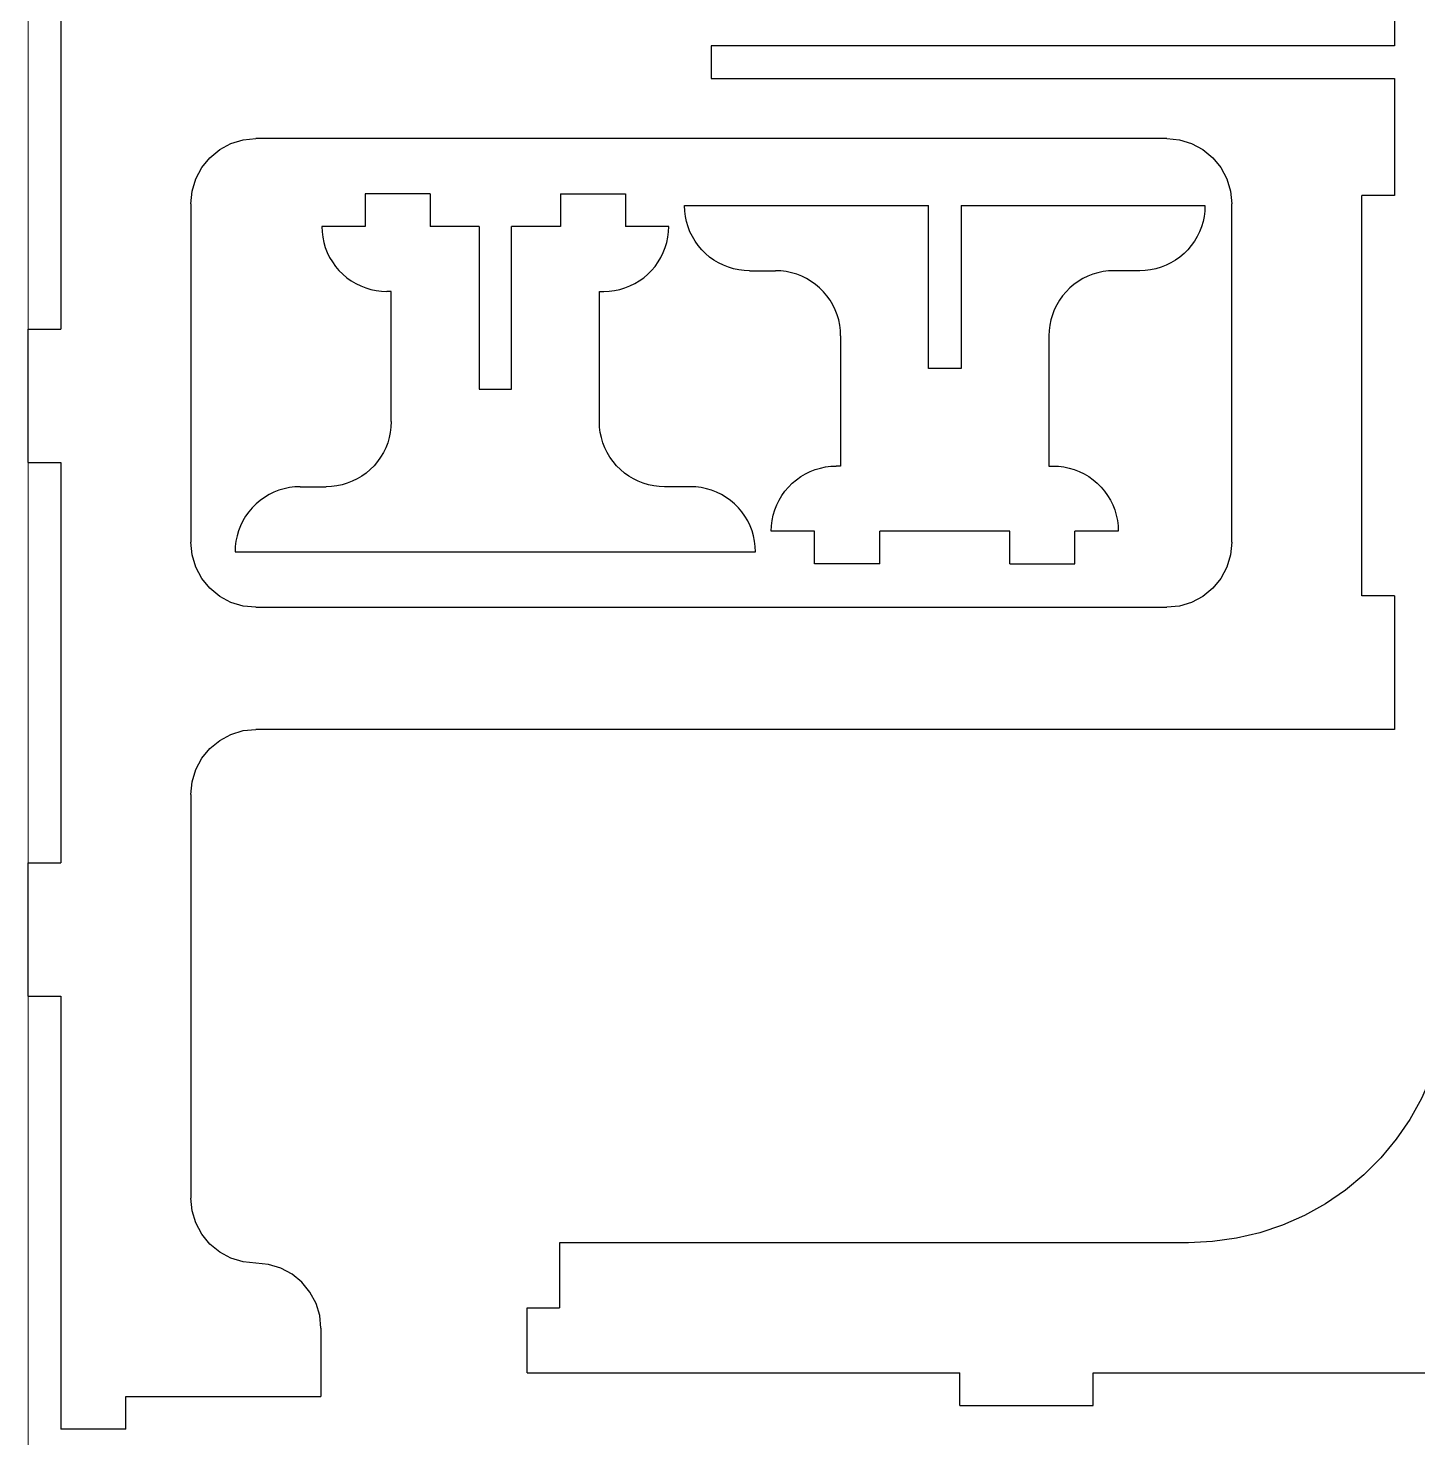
# Model space of a CAD drawing. Header units: millimetres. Extents: x -3928 to -434, y -548 to 1409.
# Drawn here: x -3928.4 to -3714.8, y 833.7 to 1050.3 of the extents above; entities that cross this region are included whole.
import ezdxf

# ---------------------------------------------------------------- set-up
doc = ezdxf.new("R2010")
doc.units = ezdxf.units.MM
doc.header["$MEASUREMENT"] = 0
doc.layers.add('layer 1', color=7, linetype='Continuous')

msp = doc.modelspace()

# ---------------------------------------------------------------- linework, layer by layer
at = {"layer": 'layer 1', "color": 250, "lineweight": 9}
msp.add_lwpolyline([(-3928.424, 422.392), (-2728.424, 422.392), (-2728.424, 1322.392), (-3928.424, 1322.392), (-3928.424, 422.392)], close=True, dxfattribs=at)
at = {"layer": 'layer 1', "color": 1, "lineweight": 25}
for points in [[(-3923.4237, 1086.0442), (-3923.4237, 1086.0442), (-3923.4237, 1004.0442), (-3923.4237, 1004.0442)], [(-3718.4238, 1065.5443), (-3718.4238, 1065.5443), (-3718.4238, 1047.5442), (-3718.4238, 1047.5442)], [(-3718.4238, 1047.5442), (-3718.4238, 1047.5442), (-3823.4239, 1047.5442), (-3823.4239, 1047.5442)], [(-3823.4239, 1047.5442), (-3823.4239, 1047.5442), (-3823.4239, 1042.5443), (-3823.4239, 1042.5443)], [(-3823.4239, 1042.5443), (-3823.4239, 1042.5443), (-3718.4238, 1042.5443), (-3718.4238, 1042.5443)], [(-3718.4238, 1042.5443), (-3718.4238, 1042.5443), (-3718.4238, 1024.5441), (-3718.4238, 1024.5441)], [(-3753.424, 1033.2941), (-3753.424, 1033.2941), (-3893.4238, 1033.2941), (-3893.4238, 1033.2941)], [(-3876.6273, 1024.816), (-3876.6273, 1024.816), (-3876.6273, 1019.8161), (-3876.6273, 1019.8161)], [(-3866.6274, 1024.816), (-3866.6274, 1024.816), (-3876.6273, 1024.816), (-3876.6273, 1024.816)], [(-3866.6274, 1024.816), (-3866.6274, 1024.816), (-3866.6274, 1019.8161), (-3866.6274, 1019.8161)], [(-3846.6274, 1024.816), (-3846.6274, 1024.816), (-3846.6274, 1019.8161), (-3846.6274, 1019.8161)], [(-3846.6274, 1024.816), (-3846.6274, 1024.816), (-3836.6276, 1024.816), (-3836.6276, 1024.816)], [(-3836.6276, 1024.816), (-3836.6276, 1024.816), (-3836.6276, 1019.8161), (-3836.6276, 1019.8161)], [(-3718.4238, 1024.5441), (-3718.4238, 1024.5441), (-3723.4238, 1024.5441), (-3723.4238, 1024.5441)], [(-3723.4238, 963.0444), (-3723.4238, 963.0444), (-3723.4238, 1024.5441), (-3723.4238, 1024.5441)], [(-3903.424, 1023.2942), (-3903.424, 1023.2942), (-3903.424, 971.2941), (-3903.424, 971.2941)], [(-3827.5437, 1023.001), (-3827.5437, 1023.001), (-3790.0438, 1023.001), (-3790.0438, 1023.001)], [(-3790.0438, 998.001), (-3790.0438, 998.001), (-3790.0438, 1023.001), (-3790.0438, 1023.001)], [(-3785.0439, 1023.001), (-3785.0439, 1023.001), (-3747.5439, 1023.001), (-3747.5439, 1023.001)], [(-3785.0439, 1023.001), (-3785.0439, 1023.001), (-3785.0439, 998.001), (-3785.0439, 998.001)], [(-3743.4238, 971.2941), (-3743.4238, 971.2941), (-3743.4238, 1023.2942), (-3743.4238, 1023.2942)], [(-3876.6273, 1019.8161), (-3876.6273, 1019.8161), (-3883.2941, 1019.8161), (-3883.2941, 1019.8161)], [(-3859.1274, 1019.8161), (-3859.1274, 1019.8161), (-3866.6274, 1019.8161), (-3866.6274, 1019.8161)], [(-3859.1274, 1019.8161), (-3859.1274, 1019.8161), (-3859.1274, 994.8161), (-3859.1274, 994.8161)], [(-3854.1275, 994.8161), (-3854.1275, 994.8161), (-3854.1275, 1019.8161), (-3854.1275, 1019.8161)], [(-3846.6274, 1019.8161), (-3846.6274, 1019.8161), (-3854.1275, 1019.8161), (-3854.1275, 1019.8161)], [(-3829.9608, 1019.8161), (-3829.9608, 1019.8161), (-3836.6276, 1019.8161), (-3836.6276, 1019.8161)], [(-3817.5439, 1013.0012), (-3817.5439, 1013.0012), (-3813.5437, 1013.0012), (-3813.5437, 1013.0012)], [(-3757.5438, 1013.0012), (-3757.5438, 1013.0012), (-3761.5439, 1013.0012), (-3761.5439, 1013.0012)], [(-3872.6275, 1009.8159), (-3872.6275, 1009.8159), (-3873.2942, 1009.8159), (-3873.2942, 1009.8159)], [(-3872.6275, 989.8158), (-3872.6275, 989.8158), (-3872.6275, 1009.8159), (-3872.6275, 1009.8159)], [(-3840.6274, 1009.8159), (-3840.6274, 1009.8159), (-3839.9606, 1009.8159), (-3839.9606, 1009.8159)], [(-3840.6274, 989.8158), (-3840.6274, 989.8158), (-3840.6274, 1009.8159), (-3840.6274, 1009.8159)], [(-3928.424, 983.5443), (-3928.424, 983.5443), (-3928.424, 1004.0442), (-3928.424, 1004.0442)], [(-3928.424, 1004.0442), (-3928.424, 1004.0442), (-3923.4237, 1004.0442), (-3923.4237, 1004.0442)], [(-3803.5439, 1003.001), (-3803.5439, 1003.001), (-3803.5439, 983.0009), (-3803.5439, 983.0009)], [(-3771.5438, 1003.001), (-3771.5438, 1003.001), (-3771.5438, 983.0009), (-3771.5438, 983.0009)], [(-3785.0439, 998.001), (-3785.0439, 998.001), (-3790.0438, 998.001), (-3790.0438, 998.001)], [(-3859.1274, 994.8161), (-3859.1274, 994.8161), (-3854.1275, 994.8161), (-3854.1275, 994.8161)], [(-3928.424, 983.5443), (-3928.424, 983.5443), (-3923.4237, 983.5443), (-3923.4237, 983.5443)], [(-3923.4237, 983.5443), (-3923.4237, 983.5443), (-3923.4237, 922.0442), (-3923.4237, 922.0442)], [(-3803.5439, 983.0009), (-3803.5439, 983.0009), (-3804.2106, 983.0009), (-3804.2106, 983.0009)], [(-3771.5438, 983.0009), (-3771.5438, 983.0009), (-3770.877, 983.0009), (-3770.877, 983.0009)], [(-3886.6275, 979.816), (-3886.6275, 979.816), (-3882.6273, 979.816), (-3882.6273, 979.816)], [(-3826.6274, 979.816), (-3826.6274, 979.816), (-3830.6275, 979.816), (-3830.6275, 979.816)], [(-3807.5437, 973.0011), (-3807.5437, 973.0011), (-3814.2105, 973.0011), (-3814.2105, 973.0011)], [(-3807.5437, 968.0012), (-3807.5437, 968.0012), (-3807.5437, 973.0011), (-3807.5437, 973.0011)], [(-3797.5438, 968.0012), (-3797.5438, 968.0012), (-3797.5438, 973.0011), (-3797.5438, 973.0011)], [(-3777.5438, 973.0011), (-3777.5438, 973.0011), (-3797.5438, 973.0011), (-3797.5438, 973.0011)], [(-3777.5438, 968.0012), (-3777.5438, 968.0012), (-3777.5438, 973.0011), (-3777.5438, 973.0011)], [(-3767.5436, 968.0012), (-3767.5436, 968.0012), (-3767.5436, 973.0011), (-3767.5436, 973.0011)], [(-3760.8772, 973.0011), (-3760.8772, 973.0011), (-3767.5436, 973.0011), (-3767.5436, 973.0011)], [(-3896.6273, 969.8158), (-3896.6273, 969.8158), (-3816.6275, 969.8158), (-3816.6275, 969.8158)], [(-3797.5438, 968.0012), (-3797.5438, 968.0012), (-3807.5437, 968.0012), (-3807.5437, 968.0012)], [(-3777.5438, 968.0012), (-3777.5438, 968.0012), (-3767.5436, 968.0012), (-3767.5436, 968.0012)], [(-3718.4238, 963.0444), (-3718.4238, 963.0444), (-3723.4238, 963.0444), (-3723.4238, 963.0444)], [(-3718.4238, 963.0444), (-3718.4238, 963.0444), (-3718.4238, 942.5441), (-3718.4238, 942.5441)], [(-3893.4238, 961.2943), (-3893.4238, 961.2943), (-3753.424, 961.2943), (-3753.424, 961.2943)], [(-3718.4238, 942.5441), (-3718.4238, 942.5441), (-3893.4238, 942.5441), (-3893.4238, 942.5441)], [(-3903.424, 932.5443), (-3903.424, 932.5443), (-3903.424, 870.5443), (-3903.424, 870.5443)], [(-3928.424, 901.5443), (-3928.424, 901.5443), (-3928.424, 922.0442), (-3928.424, 922.0442)], [(-3928.424, 922.0442), (-3928.424, 922.0442), (-3923.4237, 922.0442), (-3923.4237, 922.0442)], [(-3928.424, 901.5443), (-3928.424, 901.5443), (-3923.4237, 901.5443), (-3923.4237, 901.5443)], [(-3923.4237, 901.5443), (-3923.4237, 901.5443), (-3923.4237, 835.0444), (-3923.4237, 835.0444)], [(-3846.7441, 863.6803), (-3846.7441, 863.6803), (-3846.7441, 853.6801), (-3846.7441, 853.6801)], [(-3750.0773, 863.6803), (-3750.0773, 863.6803), (-3846.7441, 863.6803), (-3846.7441, 863.6803)], [(-3851.744, 843.6803), (-3851.744, 843.6803), (-3851.744, 853.6801), (-3851.744, 853.6801)], [(-3851.744, 853.6801), (-3851.744, 853.6801), (-3846.7441, 853.6801), (-3846.7441, 853.6801)], [(-3883.424, 850.5443), (-3883.424, 850.5443), (-3883.424, 840.0442), (-3883.424, 840.0442)], [(-3851.744, 843.6803), (-3851.744, 843.6803), (-3785.244, 843.6803), (-3785.244, 843.6803)], [(-3785.244, 838.6804), (-3785.244, 838.6804), (-3785.244, 843.6803), (-3785.244, 843.6803)], [(-3764.7441, 843.6803), (-3764.7441, 843.6803), (-3703.244, 843.6803), (-3703.244, 843.6803)], [(-3764.7441, 838.6804), (-3764.7441, 838.6804), (-3764.7441, 843.6803), (-3764.7441, 843.6803)], [(-3913.4239, 835.0444), (-3913.4239, 835.0444), (-3913.4239, 840.0442), (-3913.4239, 840.0442)], [(-3913.4239, 840.0442), (-3913.4239, 840.0442), (-3883.424, 840.0442), (-3883.424, 840.0442)], [(-3785.244, 838.6804), (-3785.244, 838.6804), (-3764.7441, 838.6804), (-3764.7441, 838.6804)], [(-3913.4239, 835.0444), (-3913.4239, 835.0444), (-3923.4237, 835.0444), (-3923.4237, 835.0444)]]:
    msp.add_open_spline(points, degree=3, dxfattribs=at)
for points, knots in [([(-3903.424, 1023.2942), (-3903.424, 1023.2942), (-3903.2318, 1025.2451), (-3903.2318, 1025.2451), (-3903.2318, 1025.2451), (-3903.2318, 1025.2451), (-3902.6627, 1027.1212), (-3902.6627, 1027.1212), (-3902.6627, 1027.1212), (-3902.6627, 1027.1212), (-3901.7385, 1028.8498), (-3901.7385, 1028.8498), (-3901.7385, 1028.8498), (-3901.7385, 1028.8498), (-3900.4949, 1030.3653), (-3900.4949, 1030.3653), (-3900.4949, 1030.3653), (-3900.4949, 1030.3653), (-3898.9797, 1031.6089), (-3898.9797, 1031.6089), (-3898.9797, 1031.6089), (-3898.9797, 1031.6089), (-3897.2508, 1032.5331), (-3897.2508, 1032.5331), (-3897.2508, 1032.5331), (-3897.2508, 1032.5331), (-3895.3747, 1033.1022), (-3895.3747, 1033.1022), (-3895.3747, 1033.1022), (-3895.3747, 1033.1022), (-3893.4238, 1033.2941), (-3893.4238, 1033.2941)], [0, 0, 0, 0, 0.11111111, 0.11111111, 0.11111111, 0.11111111, 0.22222222, 0.22222222, 0.22222222, 0.22222222, 0.33333333, 0.33333333, 0.33333333, 0.33333333, 0.44444444, 0.44444444, 0.44444444, 0.44444444, 0.55555556, 0.55555556, 0.55555556, 0.55555556, 0.66666667, 0.66666667, 0.66666667, 0.66666667, 0.77777778, 0.77777778, 0.77777778, 0.77777778, 1, 1, 1, 1]), ([(-3753.424, 1033.2941), (-3753.424, 1033.2941), (-3751.4731, 1033.1022), (-3751.4731, 1033.1022), (-3751.4731, 1033.1022), (-3751.4731, 1033.1022), (-3749.597, 1032.5331), (-3749.597, 1032.5331), (-3749.597, 1032.5331), (-3749.597, 1032.5331), (-3747.8681, 1031.6089), (-3747.8681, 1031.6089), (-3747.8681, 1031.6089), (-3747.8681, 1031.6089), (-3746.3529, 1030.3653), (-3746.3529, 1030.3653), (-3746.3529, 1030.3653), (-3746.3529, 1030.3653), (-3745.109, 1028.8498), (-3745.109, 1028.8498), (-3745.109, 1028.8498), (-3745.109, 1028.8498), (-3744.1851, 1027.1212), (-3744.1851, 1027.1212), (-3744.1851, 1027.1212), (-3744.1851, 1027.1212), (-3743.616, 1025.2451), (-3743.616, 1025.2451), (-3743.616, 1025.2451), (-3743.616, 1025.2451), (-3743.4238, 1023.2942), (-3743.4238, 1023.2942)], [0, 0, 0, 0, 0.11111111, 0.11111111, 0.11111111, 0.11111111, 0.22222222, 0.22222222, 0.22222222, 0.22222222, 0.33333333, 0.33333333, 0.33333333, 0.33333333, 0.44444444, 0.44444444, 0.44444444, 0.44444444, 0.55555556, 0.55555556, 0.55555556, 0.55555556, 0.66666667, 0.66666667, 0.66666667, 0.66666667, 0.77777778, 0.77777778, 0.77777778, 0.77777778, 1, 1, 1, 1]), ([(-3817.5439, 1013.0012), (-3817.5439, 1013.0012), (-3818.3697, 1013.0354), (-3818.3697, 1013.0354), (-3818.3697, 1013.0354), (-3818.3697, 1013.0354), (-3819.1896, 1013.1373), (-3819.1896, 1013.1373), (-3819.1896, 1013.1373), (-3819.1896, 1013.1373), (-3819.9985, 1013.307), (-3819.9985, 1013.307), (-3819.9985, 1013.307), (-3819.9985, 1013.307), (-3820.7908, 1013.543), (-3820.7908, 1013.543), (-3820.7908, 1013.543), (-3820.7908, 1013.543), (-3821.5606, 1013.8432), (-3821.5606, 1013.8432), (-3821.5606, 1013.8432), (-3821.5606, 1013.8432), (-3822.3032, 1014.2062), (-3822.3032, 1014.2062), (-3822.3032, 1014.2062), (-3822.3032, 1014.2062), (-3823.0133, 1014.6292), (-3823.0133, 1014.6292), (-3823.0133, 1014.6292), (-3823.0133, 1014.6292), (-3823.6861, 1015.1097), (-3823.6861, 1015.1097), (-3823.6861, 1015.1097), (-3823.6861, 1015.1097), (-3824.3165, 1015.6438), (-3824.3165, 1015.6438), (-3824.3165, 1015.6438), (-3824.3165, 1015.6438), (-3824.9011, 1016.2284), (-3824.9011, 1016.2284), (-3824.9011, 1016.2284), (-3824.9011, 1016.2284), (-3825.4352, 1016.8588), (-3825.4352, 1016.8588), (-3825.4352, 1016.8588), (-3825.4352, 1016.8588), (-3825.9153, 1017.5315), (-3825.9153, 1017.5315), (-3825.9153, 1017.5315), (-3825.9153, 1017.5315), (-3826.3386, 1018.2417), (-3826.3386, 1018.2417), (-3826.3386, 1018.2417), (-3826.3386, 1018.2417), (-3826.7016, 1018.9839), (-3826.7016, 1018.9839), (-3826.7016, 1018.9839), (-3826.7016, 1018.9839), (-3827.0019, 1019.754), (-3827.0019, 1019.754), (-3827.0019, 1019.754), (-3827.0019, 1019.754), (-3827.2379, 1020.5464), (-3827.2379, 1020.5464), (-3827.2379, 1020.5464), (-3827.2379, 1020.5464), (-3827.4075, 1021.3549), (-3827.4075, 1021.3549), (-3827.4075, 1021.3549), (-3827.4075, 1021.3549), (-3827.5095, 1022.1751), (-3827.5095, 1022.1751), (-3827.5095, 1022.1751), (-3827.5095, 1022.1751), (-3827.5437, 1023.001), (-3827.5437, 1023.001)], [0, 0, 0, 0, 0.05, 0.05, 0.05, 0.05, 0.1, 0.1, 0.1, 0.1, 0.15, 0.15, 0.15, 0.15, 0.2, 0.2, 0.2, 0.2, 0.25, 0.25, 0.25, 0.25, 0.3, 0.3, 0.3, 0.3, 0.35, 0.35, 0.35, 0.35, 0.4, 0.4, 0.4, 0.4, 0.45, 0.45, 0.45, 0.45, 0.5, 0.5, 0.5, 0.5, 0.55, 0.55, 0.55, 0.55, 0.6, 0.6, 0.6, 0.6, 0.65, 0.65, 0.65, 0.65, 0.7, 0.7, 0.7, 0.7, 0.75, 0.75, 0.75, 0.75, 0.8, 0.8, 0.8, 0.8, 0.85, 0.85, 0.85, 0.85, 0.9, 0.9, 0.9, 0.9, 1, 1, 1, 1]), ([(-3747.5439, 1023.001), (-3747.5439, 1023.001), (-3747.5778, 1022.1751), (-3747.5778, 1022.1751), (-3747.5778, 1022.1751), (-3747.5778, 1022.1751), (-3747.6801, 1021.3549), (-3747.6801, 1021.3549), (-3747.6801, 1021.3549), (-3747.6801, 1021.3549), (-3747.8498, 1020.5464), (-3747.8498, 1020.5464), (-3747.8498, 1020.5464), (-3747.8498, 1020.5464), (-3748.0855, 1019.754), (-3748.0855, 1019.754), (-3748.0855, 1019.754), (-3748.0855, 1019.754), (-3748.386, 1018.9839), (-3748.386, 1018.9839), (-3748.386, 1018.9839), (-3748.386, 1018.9839), (-3748.749, 1018.2417), (-3748.749, 1018.2417), (-3748.749, 1018.2417), (-3748.749, 1018.2417), (-3749.172, 1017.5315), (-3749.172, 1017.5315), (-3749.172, 1017.5315), (-3749.172, 1017.5315), (-3749.6525, 1016.8588), (-3749.6525, 1016.8588), (-3749.6525, 1016.8588), (-3749.6525, 1016.8588), (-3750.1866, 1016.2284), (-3750.1866, 1016.2284), (-3750.1866, 1016.2284), (-3750.1866, 1016.2284), (-3750.7708, 1015.6438), (-3750.7708, 1015.6438), (-3750.7708, 1015.6438), (-3750.7708, 1015.6438), (-3751.4016, 1015.1097), (-3751.4016, 1015.1097), (-3751.4016, 1015.1097), (-3751.4016, 1015.1097), (-3752.0743, 1014.6292), (-3752.0743, 1014.6292), (-3752.0743, 1014.6292), (-3752.0743, 1014.6292), (-3752.7845, 1014.2062), (-3752.7845, 1014.2062), (-3752.7845, 1014.2062), (-3752.7845, 1014.2062), (-3753.5267, 1013.8432), (-3753.5267, 1013.8432), (-3753.5267, 1013.8432), (-3753.5267, 1013.8432), (-3754.2968, 1013.543), (-3754.2968, 1013.543), (-3754.2968, 1013.543), (-3754.2968, 1013.543), (-3755.0888, 1013.307), (-3755.0888, 1013.307), (-3755.0888, 1013.307), (-3755.0888, 1013.307), (-3755.8977, 1013.1373), (-3755.8977, 1013.1373), (-3755.8977, 1013.1373), (-3755.8977, 1013.1373), (-3756.7179, 1013.0354), (-3756.7179, 1013.0354), (-3756.7179, 1013.0354), (-3756.7179, 1013.0354), (-3757.5438, 1013.0012), (-3757.5438, 1013.0012)], [0, 0, 0, 0, 0.05, 0.05, 0.05, 0.05, 0.1, 0.1, 0.1, 0.1, 0.15, 0.15, 0.15, 0.15, 0.2, 0.2, 0.2, 0.2, 0.25, 0.25, 0.25, 0.25, 0.3, 0.3, 0.3, 0.3, 0.35, 0.35, 0.35, 0.35, 0.4, 0.4, 0.4, 0.4, 0.45, 0.45, 0.45, 0.45, 0.5, 0.5, 0.5, 0.5, 0.55, 0.55, 0.55, 0.55, 0.6, 0.6, 0.6, 0.6, 0.65, 0.65, 0.65, 0.65, 0.7, 0.7, 0.7, 0.7, 0.75, 0.75, 0.75, 0.75, 0.8, 0.8, 0.8, 0.8, 0.85, 0.85, 0.85, 0.85, 0.9, 0.9, 0.9, 0.9, 1, 1, 1, 1]), ([(-3883.2941, 1019.8161), (-3883.2941, 1019.8161), (-3883.2598, 1018.9902), (-3883.2598, 1018.9902), (-3883.2598, 1018.9902), (-3883.2598, 1018.9902), (-3883.1575, 1018.17), (-3883.1575, 1018.17), (-3883.1575, 1018.17), (-3883.1575, 1018.17), (-3882.9882, 1017.3611), (-3882.9882, 1017.3611), (-3882.9882, 1017.3611), (-3882.9882, 1017.3611), (-3882.7522, 1016.5691), (-3882.7522, 1016.5691), (-3882.7522, 1016.5691), (-3882.7522, 1016.5691), (-3882.4516, 1015.799), (-3882.4516, 1015.799), (-3882.4516, 1015.799), (-3882.4516, 1015.799), (-3882.089, 1015.0564), (-3882.089, 1015.0564), (-3882.089, 1015.0564), (-3882.089, 1015.0564), (-3881.6656, 1014.3466), (-3881.6656, 1014.3466), (-3881.6656, 1014.3466), (-3881.6656, 1014.3466), (-3881.1855, 1013.6738), (-3881.1855, 1013.6738), (-3881.1855, 1013.6738), (-3881.1855, 1013.6738), (-3880.6514, 1013.0431), (-3880.6514, 1013.0431), (-3880.6514, 1013.0431), (-3880.6514, 1013.0431), (-3880.0668, 1012.4589), (-3880.0668, 1012.4589), (-3880.0668, 1012.4589), (-3880.0668, 1012.4589), (-3879.4361, 1011.9244), (-3879.4361, 1011.9244), (-3879.4361, 1011.9244), (-3879.4361, 1011.9244), (-3878.7637, 1011.4443), (-3878.7637, 1011.4443), (-3878.7637, 1011.4443), (-3878.7637, 1011.4443), (-3878.0535, 1011.0213), (-3878.0535, 1011.0213), (-3878.0535, 1011.0213), (-3878.0535, 1011.0213), (-3877.3109, 1010.6583), (-3877.3109, 1010.6583), (-3877.3109, 1010.6583), (-3877.3109, 1010.6583), (-3876.5412, 1010.3577), (-3876.5412, 1010.3577), (-3876.5412, 1010.3577), (-3876.5412, 1010.3577), (-3875.7488, 1010.1221), (-3875.7488, 1010.1221), (-3875.7488, 1010.1221), (-3875.7488, 1010.1221), (-3874.9399, 1009.9524), (-3874.9399, 1009.9524), (-3874.9399, 1009.9524), (-3874.9399, 1009.9524), (-3874.1197, 1009.8501), (-3874.1197, 1009.8501), (-3874.1197, 1009.8501), (-3874.1197, 1009.8501), (-3873.2942, 1009.8159), (-3873.2942, 1009.8159)], [0, 0, 0, 0, 0.05, 0.05, 0.05, 0.05, 0.1, 0.1, 0.1, 0.1, 0.15, 0.15, 0.15, 0.15, 0.2, 0.2, 0.2, 0.2, 0.25, 0.25, 0.25, 0.25, 0.3, 0.3, 0.3, 0.3, 0.35, 0.35, 0.35, 0.35, 0.4, 0.4, 0.4, 0.4, 0.45, 0.45, 0.45, 0.45, 0.5, 0.5, 0.5, 0.5, 0.55, 0.55, 0.55, 0.55, 0.6, 0.6, 0.6, 0.6, 0.65, 0.65, 0.65, 0.65, 0.7, 0.7, 0.7, 0.7, 0.75, 0.75, 0.75, 0.75, 0.8, 0.8, 0.8, 0.8, 0.85, 0.85, 0.85, 0.85, 0.9, 0.9, 0.9, 0.9, 1, 1, 1, 1]), ([(-3839.9606, 1009.8159), (-3839.9606, 1009.8159), (-3839.1351, 1009.8501), (-3839.1351, 1009.8501), (-3839.1351, 1009.8501), (-3839.1351, 1009.8501), (-3838.3149, 1009.9524), (-3838.3149, 1009.9524), (-3838.3149, 1009.9524), (-3838.3149, 1009.9524), (-3837.506, 1010.1221), (-3837.506, 1010.1221), (-3837.506, 1010.1221), (-3837.506, 1010.1221), (-3836.7136, 1010.3577), (-3836.7136, 1010.3577), (-3836.7136, 1010.3577), (-3836.7136, 1010.3577), (-3835.9439, 1010.6583), (-3835.9439, 1010.6583), (-3835.9439, 1010.6583), (-3835.9439, 1010.6583), (-3835.2013, 1011.0213), (-3835.2013, 1011.0213), (-3835.2013, 1011.0213), (-3835.2013, 1011.0213), (-3834.4911, 1011.4443), (-3834.4911, 1011.4443), (-3834.4911, 1011.4443), (-3834.4911, 1011.4443), (-3833.8187, 1011.9244), (-3833.8187, 1011.9244), (-3833.8187, 1011.9244), (-3833.8187, 1011.9244), (-3833.188, 1012.4589), (-3833.188, 1012.4589), (-3833.188, 1012.4589), (-3833.188, 1012.4589), (-3832.6034, 1013.0431), (-3832.6034, 1013.0431), (-3832.6034, 1013.0431), (-3832.6034, 1013.0431), (-3832.0693, 1013.6738), (-3832.0693, 1013.6738), (-3832.0693, 1013.6738), (-3832.0693, 1013.6738), (-3831.5892, 1014.3466), (-3831.5892, 1014.3466), (-3831.5892, 1014.3466), (-3831.5892, 1014.3466), (-3831.1659, 1015.0564), (-3831.1659, 1015.0564), (-3831.1659, 1015.0564), (-3831.1659, 1015.0564), (-3830.8028, 1015.799), (-3830.8028, 1015.799), (-3830.8028, 1015.799), (-3830.8028, 1015.799), (-3830.5026, 1016.5691), (-3830.5026, 1016.5691), (-3830.5026, 1016.5691), (-3830.5026, 1016.5691), (-3830.2666, 1017.3611), (-3830.2666, 1017.3611), (-3830.2666, 1017.3611), (-3830.2666, 1017.3611), (-3830.0973, 1018.17), (-3830.0973, 1018.17), (-3830.0973, 1018.17), (-3830.0973, 1018.17), (-3829.995, 1018.9902), (-3829.995, 1018.9902), (-3829.995, 1018.9902), (-3829.995, 1018.9902), (-3829.9608, 1019.8161), (-3829.9608, 1019.8161)], [0, 0, 0, 0, 0.05, 0.05, 0.05, 0.05, 0.1, 0.1, 0.1, 0.1, 0.15, 0.15, 0.15, 0.15, 0.2, 0.2, 0.2, 0.2, 0.25, 0.25, 0.25, 0.25, 0.3, 0.3, 0.3, 0.3, 0.35, 0.35, 0.35, 0.35, 0.4, 0.4, 0.4, 0.4, 0.45, 0.45, 0.45, 0.45, 0.5, 0.5, 0.5, 0.5, 0.55, 0.55, 0.55, 0.55, 0.6, 0.6, 0.6, 0.6, 0.65, 0.65, 0.65, 0.65, 0.7, 0.7, 0.7, 0.7, 0.75, 0.75, 0.75, 0.75, 0.8, 0.8, 0.8, 0.8, 0.85, 0.85, 0.85, 0.85, 0.9, 0.9, 0.9, 0.9, 1, 1, 1, 1]), ([(-3803.5439, 1003.001), (-3803.5439, 1003.001), (-3803.5781, 1003.8268), (-3803.5781, 1003.8268), (-3803.5781, 1003.8268), (-3803.5781, 1003.8268), (-3803.6801, 1004.647), (-3803.6801, 1004.647), (-3803.6801, 1004.647), (-3803.6801, 1004.647), (-3803.8498, 1005.4559), (-3803.8498, 1005.4559), (-3803.8498, 1005.4559), (-3803.8498, 1005.4559), (-3804.0858, 1006.2479), (-3804.0858, 1006.2479), (-3804.0858, 1006.2479), (-3804.0858, 1006.2479), (-3804.386, 1007.018), (-3804.386, 1007.018), (-3804.386, 1007.018), (-3804.386, 1007.018), (-3804.749, 1007.7606), (-3804.749, 1007.7606), (-3804.749, 1007.7606), (-3804.749, 1007.7606), (-3805.1723, 1008.4704), (-3805.1723, 1008.4704), (-3805.1723, 1008.4704), (-3805.1723, 1008.4704), (-3805.6524, 1009.1432), (-3805.6524, 1009.1432), (-3805.6524, 1009.1432), (-3805.6524, 1009.1432), (-3806.1866, 1009.7739), (-3806.1866, 1009.7739), (-3806.1866, 1009.7739), (-3806.1866, 1009.7739), (-3806.7711, 1010.3581), (-3806.7711, 1010.3581), (-3806.7711, 1010.3581), (-3806.7711, 1010.3581), (-3807.4015, 1010.8926), (-3807.4015, 1010.8926), (-3807.4015, 1010.8926), (-3807.4015, 1010.8926), (-3808.0743, 1011.3727), (-3808.0743, 1011.3727), (-3808.0743, 1011.3727), (-3808.0743, 1011.3727), (-3808.7844, 1011.7957), (-3808.7844, 1011.7957), (-3808.7844, 1011.7957), (-3808.7844, 1011.7957), (-3809.527, 1012.1587), (-3809.527, 1012.1587), (-3809.527, 1012.1587), (-3809.527, 1012.1587), (-3810.2968, 1012.4593), (-3810.2968, 1012.4593), (-3810.2968, 1012.4593), (-3810.2968, 1012.4593), (-3811.0891, 1012.6949), (-3811.0891, 1012.6949), (-3811.0891, 1012.6949), (-3811.0891, 1012.6949), (-3811.898, 1012.8646), (-3811.898, 1012.8646), (-3811.898, 1012.8646), (-3811.898, 1012.8646), (-3812.7179, 1012.9669), (-3812.7179, 1012.9669), (-3812.7179, 1012.9669), (-3812.7179, 1012.9669), (-3813.5437, 1013.0012), (-3813.5437, 1013.0012)], [0, 0, 0, 0, 0.05, 0.05, 0.05, 0.05, 0.1, 0.1, 0.1, 0.1, 0.15, 0.15, 0.15, 0.15, 0.2, 0.2, 0.2, 0.2, 0.25, 0.25, 0.25, 0.25, 0.3, 0.3, 0.3, 0.3, 0.35, 0.35, 0.35, 0.35, 0.4, 0.4, 0.4, 0.4, 0.45, 0.45, 0.45, 0.45, 0.5, 0.5, 0.5, 0.5, 0.55, 0.55, 0.55, 0.55, 0.6, 0.6, 0.6, 0.6, 0.65, 0.65, 0.65, 0.65, 0.7, 0.7, 0.7, 0.7, 0.75, 0.75, 0.75, 0.75, 0.8, 0.8, 0.8, 0.8, 0.85, 0.85, 0.85, 0.85, 0.9, 0.9, 0.9, 0.9, 1, 1, 1, 1]), ([(-3761.5439, 1013.0012), (-3761.5439, 1013.0012), (-3762.3694, 1012.9669), (-3762.3694, 1012.9669), (-3762.3694, 1012.9669), (-3762.3694, 1012.9669), (-3763.1896, 1012.8646), (-3763.1896, 1012.8646), (-3763.1896, 1012.8646), (-3763.1896, 1012.8646), (-3763.9986, 1012.6949), (-3763.9986, 1012.6949), (-3763.9986, 1012.6949), (-3763.9986, 1012.6949), (-3764.7909, 1012.4593), (-3764.7909, 1012.4593), (-3764.7909, 1012.4593), (-3764.7909, 1012.4593), (-3765.5607, 1012.1587), (-3765.5607, 1012.1587), (-3765.5607, 1012.1587), (-3765.5607, 1012.1587), (-3766.3033, 1011.7957), (-3766.3033, 1011.7957), (-3766.3033, 1011.7957), (-3766.3033, 1011.7957), (-3767.0134, 1011.3727), (-3767.0134, 1011.3727), (-3767.0134, 1011.3727), (-3767.0134, 1011.3727), (-3767.6858, 1010.8926), (-3767.6858, 1010.8926), (-3767.6858, 1010.8926), (-3767.6858, 1010.8926), (-3768.3166, 1010.3581), (-3768.3166, 1010.3581), (-3768.3166, 1010.3581), (-3768.3166, 1010.3581), (-3768.9011, 1009.7739), (-3768.9011, 1009.7739), (-3768.9011, 1009.7739), (-3768.9011, 1009.7739), (-3769.4352, 1009.1432), (-3769.4352, 1009.1432), (-3769.4352, 1009.1432), (-3769.4352, 1009.1432), (-3769.9154, 1008.4704), (-3769.9154, 1008.4704), (-3769.9154, 1008.4704), (-3769.9154, 1008.4704), (-3770.3387, 1007.7606), (-3770.3387, 1007.7606), (-3770.3387, 1007.7606), (-3770.3387, 1007.7606), (-3770.7017, 1007.018), (-3770.7017, 1007.018), (-3770.7017, 1007.018), (-3770.7017, 1007.018), (-3771.0019, 1006.2479), (-3771.0019, 1006.2479), (-3771.0019, 1006.2479), (-3771.0019, 1006.2479), (-3771.2379, 1005.4559), (-3771.2379, 1005.4559), (-3771.2379, 1005.4559), (-3771.2379, 1005.4559), (-3771.4072, 1004.647), (-3771.4072, 1004.647), (-3771.4072, 1004.647), (-3771.4072, 1004.647), (-3771.5096, 1003.8268), (-3771.5096, 1003.8268), (-3771.5096, 1003.8268), (-3771.5096, 1003.8268), (-3771.5438, 1003.001), (-3771.5438, 1003.001)], [0, 0, 0, 0, 0.05, 0.05, 0.05, 0.05, 0.1, 0.1, 0.1, 0.1, 0.15, 0.15, 0.15, 0.15, 0.2, 0.2, 0.2, 0.2, 0.25, 0.25, 0.25, 0.25, 0.3, 0.3, 0.3, 0.3, 0.35, 0.35, 0.35, 0.35, 0.4, 0.4, 0.4, 0.4, 0.45, 0.45, 0.45, 0.45, 0.5, 0.5, 0.5, 0.5, 0.55, 0.55, 0.55, 0.55, 0.6, 0.6, 0.6, 0.6, 0.65, 0.65, 0.65, 0.65, 0.7, 0.7, 0.7, 0.7, 0.75, 0.75, 0.75, 0.75, 0.8, 0.8, 0.8, 0.8, 0.85, 0.85, 0.85, 0.85, 0.9, 0.9, 0.9, 0.9, 1, 1, 1, 1]), ([(-3872.6275, 989.8158), (-3872.6275, 989.8158), (-3872.6617, 988.9903), (-3872.6617, 988.9903), (-3872.6617, 988.9903), (-3872.6617, 988.9903), (-3872.7636, 988.1701), (-3872.7636, 988.1701), (-3872.7636, 988.1701), (-3872.7636, 988.1701), (-3872.9333, 987.3612), (-3872.9333, 987.3612), (-3872.9333, 987.3612), (-3872.9333, 987.3612), (-3873.1693, 986.5689), (-3873.1693, 986.5689), (-3873.1693, 986.5689), (-3873.1693, 986.5689), (-3873.4696, 985.7991), (-3873.4696, 985.7991), (-3873.4696, 985.7991), (-3873.4696, 985.7991), (-3873.8326, 985.0565), (-3873.8326, 985.0565), (-3873.8326, 985.0565), (-3873.8326, 985.0565), (-3874.2559, 984.3464), (-3874.2559, 984.3464), (-3874.2559, 984.3464), (-3874.2559, 984.3464), (-3874.736, 983.674), (-3874.736, 983.674), (-3874.736, 983.674), (-3874.736, 983.674), (-3875.2701, 983.0432), (-3875.2701, 983.0432), (-3875.2701, 983.0432), (-3875.2701, 983.0432), (-3875.8547, 982.4587), (-3875.8547, 982.4587), (-3875.8547, 982.4587), (-3875.8547, 982.4587), (-3876.4854, 981.9245), (-3876.4854, 981.9245), (-3876.4854, 981.9245), (-3876.4854, 981.9245), (-3877.1578, 981.4444), (-3877.1578, 981.4444), (-3877.1578, 981.4444), (-3877.1578, 981.4444), (-3877.868, 981.0211), (-3877.868, 981.0211), (-3877.868, 981.0211), (-3877.868, 981.0211), (-3878.6106, 980.6581), (-3878.6106, 980.6581), (-3878.6106, 980.6581), (-3878.6106, 980.6581), (-3879.3803, 980.3579), (-3879.3803, 980.3579), (-3879.3803, 980.3579), (-3879.3803, 980.3579), (-3880.1727, 980.1219), (-3880.1727, 980.1219), (-3880.1727, 980.1219), (-3880.1727, 980.1219), (-3880.9816, 979.9525), (-3880.9816, 979.9525), (-3880.9816, 979.9525), (-3880.9816, 979.9525), (-3881.8015, 979.8502), (-3881.8015, 979.8502), (-3881.8015, 979.8502), (-3881.8015, 979.8502), (-3882.6273, 979.816), (-3882.6273, 979.816)], [0, 0, 0, 0, 0.05, 0.05, 0.05, 0.05, 0.1, 0.1, 0.1, 0.1, 0.15, 0.15, 0.15, 0.15, 0.2, 0.2, 0.2, 0.2, 0.25, 0.25, 0.25, 0.25, 0.3, 0.3, 0.3, 0.3, 0.35, 0.35, 0.35, 0.35, 0.4, 0.4, 0.4, 0.4, 0.45, 0.45, 0.45, 0.45, 0.5, 0.5, 0.5, 0.5, 0.55, 0.55, 0.55, 0.55, 0.6, 0.6, 0.6, 0.6, 0.65, 0.65, 0.65, 0.65, 0.7, 0.7, 0.7, 0.7, 0.75, 0.75, 0.75, 0.75, 0.8, 0.8, 0.8, 0.8, 0.85, 0.85, 0.85, 0.85, 0.9, 0.9, 0.9, 0.9, 1, 1, 1, 1]), ([(-3830.6275, 979.816), (-3830.6275, 979.816), (-3831.4534, 979.8502), (-3831.4534, 979.8502), (-3831.4534, 979.8502), (-3831.4534, 979.8502), (-3832.2732, 979.9525), (-3832.2732, 979.9525), (-3832.2732, 979.9525), (-3832.2732, 979.9525), (-3833.0821, 980.1219), (-3833.0821, 980.1219), (-3833.0821, 980.1219), (-3833.0821, 980.1219), (-3833.8745, 980.3579), (-3833.8745, 980.3579), (-3833.8745, 980.3579), (-3833.8745, 980.3579), (-3834.6442, 980.6581), (-3834.6442, 980.6581), (-3834.6442, 980.6581), (-3834.6442, 980.6581), (-3835.3868, 981.0211), (-3835.3868, 981.0211), (-3835.3868, 981.0211), (-3835.3868, 981.0211), (-3836.097, 981.4444), (-3836.097, 981.4444), (-3836.097, 981.4444), (-3836.097, 981.4444), (-3836.7694, 981.9245), (-3836.7694, 981.9245), (-3836.7694, 981.9245), (-3836.7694, 981.9245), (-3837.4001, 982.4587), (-3837.4001, 982.4587), (-3837.4001, 982.4587), (-3837.4001, 982.4587), (-3837.9847, 983.0432), (-3837.9847, 983.0432), (-3837.9847, 983.0432), (-3837.9847, 983.0432), (-3838.5188, 983.674), (-3838.5188, 983.674), (-3838.5188, 983.674), (-3838.5188, 983.674), (-3838.9989, 984.3464), (-3838.9989, 984.3464), (-3838.9989, 984.3464), (-3838.9989, 984.3464), (-3839.4223, 985.0565), (-3839.4223, 985.0565), (-3839.4223, 985.0565), (-3839.4223, 985.0565), (-3839.7853, 985.7991), (-3839.7853, 985.7991), (-3839.7853, 985.7991), (-3839.7853, 985.7991), (-3840.0855, 986.5689), (-3840.0855, 986.5689), (-3840.0855, 986.5689), (-3840.0855, 986.5689), (-3840.3215, 987.3612), (-3840.3215, 987.3612), (-3840.3215, 987.3612), (-3840.3215, 987.3612), (-3840.4912, 988.1701), (-3840.4912, 988.1701), (-3840.4912, 988.1701), (-3840.4912, 988.1701), (-3840.5931, 988.9903), (-3840.5931, 988.9903), (-3840.5931, 988.9903), (-3840.5931, 988.9903), (-3840.6274, 989.8158), (-3840.6274, 989.8158)], [0, 0, 0, 0, 0.05, 0.05, 0.05, 0.05, 0.1, 0.1, 0.1, 0.1, 0.15, 0.15, 0.15, 0.15, 0.2, 0.2, 0.2, 0.2, 0.25, 0.25, 0.25, 0.25, 0.3, 0.3, 0.3, 0.3, 0.35, 0.35, 0.35, 0.35, 0.4, 0.4, 0.4, 0.4, 0.45, 0.45, 0.45, 0.45, 0.5, 0.5, 0.5, 0.5, 0.55, 0.55, 0.55, 0.55, 0.6, 0.6, 0.6, 0.6, 0.65, 0.65, 0.65, 0.65, 0.7, 0.7, 0.7, 0.7, 0.75, 0.75, 0.75, 0.75, 0.8, 0.8, 0.8, 0.8, 0.85, 0.85, 0.85, 0.85, 0.9, 0.9, 0.9, 0.9, 1, 1, 1, 1]), ([(-3814.2105, 973.0011), (-3814.2105, 973.0011), (-3814.1763, 973.8269), (-3814.1763, 973.8269), (-3814.1763, 973.8269), (-3814.1763, 973.8269), (-3814.074, 974.6472), (-3814.074, 974.6472), (-3814.074, 974.6472), (-3814.074, 974.6472), (-3813.9046, 975.4557), (-3813.9046, 975.4557), (-3813.9046, 975.4557), (-3813.9046, 975.4557), (-3813.6686, 976.2481), (-3813.6686, 976.2481), (-3813.6686, 976.2481), (-3813.6686, 976.2481), (-3813.368, 977.0182), (-3813.368, 977.0182), (-3813.368, 977.0182), (-3813.368, 977.0182), (-3813.005, 977.7604), (-3813.005, 977.7604), (-3813.005, 977.7604), (-3813.005, 977.7604), (-3812.5821, 978.4706), (-3812.5821, 978.4706), (-3812.5821, 978.4706), (-3812.5821, 978.4706), (-3812.1019, 979.1433), (-3812.1019, 979.1433), (-3812.1019, 979.1433), (-3812.1019, 979.1433), (-3811.5678, 979.7737), (-3811.5678, 979.7737), (-3811.5678, 979.7737), (-3811.5678, 979.7737), (-3810.9833, 980.3583), (-3810.9833, 980.3583), (-3810.9833, 980.3583), (-3810.9833, 980.3583), (-3810.3525, 980.8924), (-3810.3525, 980.8924), (-3810.3525, 980.8924), (-3810.3525, 980.8924), (-3809.6801, 981.3729), (-3809.6801, 981.3729), (-3809.6801, 981.3729), (-3809.6801, 981.3729), (-3808.97, 981.7958), (-3808.97, 981.7958), (-3808.97, 981.7958), (-3808.97, 981.7958), (-3808.2274, 982.1589), (-3808.2274, 982.1589), (-3808.2274, 982.1589), (-3808.2274, 982.1589), (-3807.4576, 982.4591), (-3807.4576, 982.4591), (-3807.4576, 982.4591), (-3807.4576, 982.4591), (-3806.6653, 982.6951), (-3806.6653, 982.6951), (-3806.6653, 982.6951), (-3806.6653, 982.6951), (-3805.8564, 982.8648), (-3805.8564, 982.8648), (-3805.8564, 982.8648), (-3805.8564, 982.8648), (-3805.0361, 982.9667), (-3805.0361, 982.9667), (-3805.0361, 982.9667), (-3805.0361, 982.9667), (-3804.2106, 983.0009), (-3804.2106, 983.0009)], [0, 0, 0, 0, 0.05, 0.05, 0.05, 0.05, 0.1, 0.1, 0.1, 0.1, 0.15, 0.15, 0.15, 0.15, 0.2, 0.2, 0.2, 0.2, 0.25, 0.25, 0.25, 0.25, 0.3, 0.3, 0.3, 0.3, 0.35, 0.35, 0.35, 0.35, 0.4, 0.4, 0.4, 0.4, 0.45, 0.45, 0.45, 0.45, 0.5, 0.5, 0.5, 0.5, 0.55, 0.55, 0.55, 0.55, 0.6, 0.6, 0.6, 0.6, 0.65, 0.65, 0.65, 0.65, 0.7, 0.7, 0.7, 0.7, 0.75, 0.75, 0.75, 0.75, 0.8, 0.8, 0.8, 0.8, 0.85, 0.85, 0.85, 0.85, 0.9, 0.9, 0.9, 0.9, 1, 1, 1, 1]), ([(-3770.877, 983.0009), (-3770.877, 983.0009), (-3770.0512, 982.9667), (-3770.0512, 982.9667), (-3770.0512, 982.9667), (-3770.0512, 982.9667), (-3769.2313, 982.8648), (-3769.2313, 982.8648), (-3769.2313, 982.8648), (-3769.2313, 982.8648), (-3768.4224, 982.6951), (-3768.4224, 982.6951), (-3768.4224, 982.6951), (-3768.4224, 982.6951), (-3767.6301, 982.4591), (-3767.6301, 982.4591), (-3767.6301, 982.4591), (-3767.6301, 982.4591), (-3766.8603, 982.1589), (-3766.8603, 982.1589), (-3766.8603, 982.1589), (-3766.8603, 982.1589), (-3766.1177, 981.7958), (-3766.1177, 981.7958), (-3766.1177, 981.7958), (-3766.1177, 981.7958), (-3765.4076, 981.3729), (-3765.4076, 981.3729), (-3765.4076, 981.3729), (-3765.4076, 981.3729), (-3764.7352, 980.8924), (-3764.7352, 980.8924), (-3764.7352, 980.8924), (-3764.7352, 980.8924), (-3764.1044, 980.3583), (-3764.1044, 980.3583), (-3764.1044, 980.3583), (-3764.1044, 980.3583), (-3763.5198, 979.7737), (-3763.5198, 979.7737), (-3763.5198, 979.7737), (-3763.5198, 979.7737), (-3762.9857, 979.1433), (-3762.9857, 979.1433), (-3762.9857, 979.1433), (-3762.9857, 979.1433), (-3762.5056, 978.4706), (-3762.5056, 978.4706), (-3762.5056, 978.4706), (-3762.5056, 978.4706), (-3762.0823, 977.7604), (-3762.0823, 977.7604), (-3762.0823, 977.7604), (-3762.0823, 977.7604), (-3761.7193, 977.0182), (-3761.7193, 977.0182), (-3761.7193, 977.0182), (-3761.7193, 977.0182), (-3761.4191, 976.2481), (-3761.4191, 976.2481), (-3761.4191, 976.2481), (-3761.4191, 976.2481), (-3761.183, 975.4557), (-3761.183, 975.4557), (-3761.183, 975.4557), (-3761.183, 975.4557), (-3761.0134, 974.6472), (-3761.0134, 974.6472), (-3761.0134, 974.6472), (-3761.0134, 974.6472), (-3760.9114, 973.8269), (-3760.9114, 973.8269), (-3760.9114, 973.8269), (-3760.9114, 973.8269), (-3760.8772, 973.0011), (-3760.8772, 973.0011)], [0, 0, 0, 0, 0.05, 0.05, 0.05, 0.05, 0.1, 0.1, 0.1, 0.1, 0.15, 0.15, 0.15, 0.15, 0.2, 0.2, 0.2, 0.2, 0.25, 0.25, 0.25, 0.25, 0.3, 0.3, 0.3, 0.3, 0.35, 0.35, 0.35, 0.35, 0.4, 0.4, 0.4, 0.4, 0.45, 0.45, 0.45, 0.45, 0.5, 0.5, 0.5, 0.5, 0.55, 0.55, 0.55, 0.55, 0.6, 0.6, 0.6, 0.6, 0.65, 0.65, 0.65, 0.65, 0.7, 0.7, 0.7, 0.7, 0.75, 0.75, 0.75, 0.75, 0.8, 0.8, 0.8, 0.8, 0.85, 0.85, 0.85, 0.85, 0.9, 0.9, 0.9, 0.9, 1, 1, 1, 1]), ([(-3886.6275, 979.816), (-3886.6275, 979.816), (-3887.4533, 979.7818), (-3887.4533, 979.7818), (-3887.4533, 979.7818), (-3887.4533, 979.7818), (-3888.2735, 979.6795), (-3888.2735, 979.6795), (-3888.2735, 979.6795), (-3888.2735, 979.6795), (-3889.0821, 979.5101), (-3889.0821, 979.5101), (-3889.0821, 979.5101), (-3889.0821, 979.5101), (-3889.8744, 979.2741), (-3889.8744, 979.2741), (-3889.8744, 979.2741), (-3889.8744, 979.2741), (-3890.6442, 978.9736), (-3890.6442, 978.9736), (-3890.6442, 978.9736), (-3890.6442, 978.9736), (-3891.3868, 978.6106), (-3891.3868, 978.6106), (-3891.3868, 978.6106), (-3891.3868, 978.6106), (-3892.0969, 978.1876), (-3892.0969, 978.1876), (-3892.0969, 978.1876), (-3892.0969, 978.1876), (-3892.7697, 977.7074), (-3892.7697, 977.7074), (-3892.7697, 977.7074), (-3892.7697, 977.7074), (-3893.4001, 977.1733), (-3893.4001, 977.1733), (-3893.4001, 977.1733), (-3893.4001, 977.1733), (-3893.9846, 976.5888), (-3893.9846, 976.5888), (-3893.9846, 976.5888), (-3893.9846, 976.5888), (-3894.5187, 975.958), (-3894.5187, 975.958), (-3894.5187, 975.958), (-3894.5187, 975.958), (-3894.9992, 975.2856), (-3894.9992, 975.2856), (-3894.9992, 975.2856), (-3894.9992, 975.2856), (-3895.4222, 974.5755), (-3895.4222, 974.5755), (-3895.4222, 974.5755), (-3895.4222, 974.5755), (-3895.7852, 973.8329), (-3895.7852, 973.8329), (-3895.7852, 973.8329), (-3895.7852, 973.8329), (-3896.0854, 973.0631), (-3896.0854, 973.0631), (-3896.0854, 973.0631), (-3896.0854, 973.0631), (-3896.3214, 972.2708), (-3896.3214, 972.2708), (-3896.3214, 972.2708), (-3896.3214, 972.2708), (-3896.4911, 971.4619), (-3896.4911, 971.4619), (-3896.4911, 971.4619), (-3896.4911, 971.4619), (-3896.5931, 970.6417), (-3896.5931, 970.6417), (-3896.5931, 970.6417), (-3896.5931, 970.6417), (-3896.6273, 969.8158), (-3896.6273, 969.8158)], [0, 0, 0, 0, 0.05, 0.05, 0.05, 0.05, 0.1, 0.1, 0.1, 0.1, 0.15, 0.15, 0.15, 0.15, 0.2, 0.2, 0.2, 0.2, 0.25, 0.25, 0.25, 0.25, 0.3, 0.3, 0.3, 0.3, 0.35, 0.35, 0.35, 0.35, 0.4, 0.4, 0.4, 0.4, 0.45, 0.45, 0.45, 0.45, 0.5, 0.5, 0.5, 0.5, 0.55, 0.55, 0.55, 0.55, 0.6, 0.6, 0.6, 0.6, 0.65, 0.65, 0.65, 0.65, 0.7, 0.7, 0.7, 0.7, 0.75, 0.75, 0.75, 0.75, 0.8, 0.8, 0.8, 0.8, 0.85, 0.85, 0.85, 0.85, 0.9, 0.9, 0.9, 0.9, 1, 1, 1, 1]), ([(-3816.6275, 969.8158), (-3816.6275, 969.8158), (-3816.6614, 970.6417), (-3816.6614, 970.6417), (-3816.6614, 970.6417), (-3816.6614, 970.6417), (-3816.7637, 971.4619), (-3816.7637, 971.4619), (-3816.7637, 971.4619), (-3816.7637, 971.4619), (-3816.9334, 972.2708), (-3816.9334, 972.2708), (-3816.9334, 972.2708), (-3816.9334, 972.2708), (-3817.1694, 973.0631), (-3817.1694, 973.0631), (-3817.1694, 973.0631), (-3817.1694, 973.0631), (-3817.4696, 973.8329), (-3817.4696, 973.8329), (-3817.4696, 973.8329), (-3817.4696, 973.8329), (-3817.8326, 974.5755), (-3817.8326, 974.5755), (-3817.8326, 974.5755), (-3817.8326, 974.5755), (-3818.2556, 975.2856), (-3818.2556, 975.2856), (-3818.2556, 975.2856), (-3818.2556, 975.2856), (-3818.7361, 975.958), (-3818.7361, 975.958), (-3818.7361, 975.958), (-3818.7361, 975.958), (-3819.2702, 976.5888), (-3819.2702, 976.5888), (-3819.2702, 976.5888), (-3819.2702, 976.5888), (-3819.8547, 977.1733), (-3819.8547, 977.1733), (-3819.8547, 977.1733), (-3819.8547, 977.1733), (-3820.4852, 977.7074), (-3820.4852, 977.7074), (-3820.4852, 977.7074), (-3820.4852, 977.7074), (-3821.1579, 978.1876), (-3821.1579, 978.1876), (-3821.1579, 978.1876), (-3821.1579, 978.1876), (-3821.868, 978.6106), (-3821.868, 978.6106), (-3821.868, 978.6106), (-3821.868, 978.6106), (-3822.6103, 978.9736), (-3822.6103, 978.9736), (-3822.6103, 978.9736), (-3822.6103, 978.9736), (-3823.3804, 979.2741), (-3823.3804, 979.2741), (-3823.3804, 979.2741), (-3823.3804, 979.2741), (-3824.1724, 979.5101), (-3824.1724, 979.5101), (-3824.1724, 979.5101), (-3824.1724, 979.5101), (-3824.9813, 979.6795), (-3824.9813, 979.6795), (-3824.9813, 979.6795), (-3824.9813, 979.6795), (-3825.8015, 979.7818), (-3825.8015, 979.7818), (-3825.8015, 979.7818), (-3825.8015, 979.7818), (-3826.6274, 979.816), (-3826.6274, 979.816)], [0, 0, 0, 0, 0.05, 0.05, 0.05, 0.05, 0.1, 0.1, 0.1, 0.1, 0.15, 0.15, 0.15, 0.15, 0.2, 0.2, 0.2, 0.2, 0.25, 0.25, 0.25, 0.25, 0.3, 0.3, 0.3, 0.3, 0.35, 0.35, 0.35, 0.35, 0.4, 0.4, 0.4, 0.4, 0.45, 0.45, 0.45, 0.45, 0.5, 0.5, 0.5, 0.5, 0.55, 0.55, 0.55, 0.55, 0.6, 0.6, 0.6, 0.6, 0.65, 0.65, 0.65, 0.65, 0.7, 0.7, 0.7, 0.7, 0.75, 0.75, 0.75, 0.75, 0.8, 0.8, 0.8, 0.8, 0.85, 0.85, 0.85, 0.85, 0.9, 0.9, 0.9, 0.9, 1, 1, 1, 1]), ([(-3893.4238, 961.2943), (-3893.4238, 961.2943), (-3895.3747, 961.4865), (-3895.3747, 961.4865), (-3895.3747, 961.4865), (-3895.3747, 961.4865), (-3897.2508, 962.0556), (-3897.2508, 962.0556), (-3897.2508, 962.0556), (-3897.2508, 962.0556), (-3898.9797, 962.9795), (-3898.9797, 962.9795), (-3898.9797, 962.9795), (-3898.9797, 962.9795), (-3900.4949, 964.223), (-3900.4949, 964.223), (-3900.4949, 964.223), (-3900.4949, 964.223), (-3901.7385, 965.7386), (-3901.7385, 965.7386), (-3901.7385, 965.7386), (-3901.7385, 965.7386), (-3902.6627, 967.4675), (-3902.6627, 967.4675), (-3902.6627, 967.4675), (-3902.6627, 967.4675), (-3903.2318, 969.3432), (-3903.2318, 969.3432), (-3903.2318, 969.3432), (-3903.2318, 969.3432), (-3903.424, 971.2941), (-3903.424, 971.2941)], [0, 0, 0, 0, 0.11111111, 0.11111111, 0.11111111, 0.11111111, 0.22222222, 0.22222222, 0.22222222, 0.22222222, 0.33333333, 0.33333333, 0.33333333, 0.33333333, 0.44444444, 0.44444444, 0.44444444, 0.44444444, 0.55555556, 0.55555556, 0.55555556, 0.55555556, 0.66666667, 0.66666667, 0.66666667, 0.66666667, 0.77777778, 0.77777778, 0.77777778, 0.77777778, 1, 1, 1, 1]), ([(-3743.4238, 971.2941), (-3743.4238, 971.2941), (-3743.616, 969.3432), (-3743.616, 969.3432), (-3743.616, 969.3432), (-3743.616, 969.3432), (-3744.1851, 967.4675), (-3744.1851, 967.4675), (-3744.1851, 967.4675), (-3744.1851, 967.4675), (-3745.109, 965.7386), (-3745.109, 965.7386), (-3745.109, 965.7386), (-3745.109, 965.7386), (-3746.3529, 964.223), (-3746.3529, 964.223), (-3746.3529, 964.223), (-3746.3529, 964.223), (-3747.8681, 962.9795), (-3747.8681, 962.9795), (-3747.8681, 962.9795), (-3747.8681, 962.9795), (-3749.597, 962.0556), (-3749.597, 962.0556), (-3749.597, 962.0556), (-3749.597, 962.0556), (-3751.4731, 961.4865), (-3751.4731, 961.4865), (-3751.4731, 961.4865), (-3751.4731, 961.4865), (-3753.424, 961.2943), (-3753.424, 961.2943)], [0, 0, 0, 0, 0.11111111, 0.11111111, 0.11111111, 0.11111111, 0.22222222, 0.22222222, 0.22222222, 0.22222222, 0.33333333, 0.33333333, 0.33333333, 0.33333333, 0.44444444, 0.44444444, 0.44444444, 0.44444444, 0.55555556, 0.55555556, 0.55555556, 0.55555556, 0.66666667, 0.66666667, 0.66666667, 0.66666667, 0.77777778, 0.77777778, 0.77777778, 0.77777778, 1, 1, 1, 1]), ([(-3903.424, 932.5443), (-3903.424, 932.5443), (-3903.2318, 934.4951), (-3903.2318, 934.4951), (-3903.2318, 934.4951), (-3903.2318, 934.4951), (-3902.6627, 936.3712), (-3902.6627, 936.3712), (-3902.6627, 936.3712), (-3902.6627, 936.3712), (-3901.7385, 938.0998), (-3901.7385, 938.0998), (-3901.7385, 938.0998), (-3901.7385, 938.0998), (-3900.4949, 939.6154), (-3900.4949, 939.6154), (-3900.4949, 939.6154), (-3900.4949, 939.6154), (-3898.9797, 940.8589), (-3898.9797, 940.8589), (-3898.9797, 940.8589), (-3898.9797, 940.8589), (-3897.2508, 941.7832), (-3897.2508, 941.7832), (-3897.2508, 941.7832), (-3897.2508, 941.7832), (-3895.3747, 942.3522), (-3895.3747, 942.3522), (-3895.3747, 942.3522), (-3895.3747, 942.3522), (-3893.4238, 942.5441), (-3893.4238, 942.5441)], [0, 0, 0, 0, 0.11111111, 0.11111111, 0.11111111, 0.11111111, 0.22222222, 0.22222222, 0.22222222, 0.22222222, 0.33333333, 0.33333333, 0.33333333, 0.33333333, 0.44444444, 0.44444444, 0.44444444, 0.44444444, 0.55555556, 0.55555556, 0.55555556, 0.55555556, 0.66666667, 0.66666667, 0.66666667, 0.66666667, 0.77777778, 0.77777778, 0.77777778, 0.77777778, 1, 1, 1, 1]), ([(-3710.0776, 903.6804), (-3710.0776, 903.6804), (-3710.248, 899.9896), (-3710.248, 899.9896), (-3710.248, 899.9896), (-3710.248, 899.9896), (-3710.7585, 896.3303), (-3710.7585, 896.3303), (-3710.7585, 896.3303), (-3710.7585, 896.3303), (-3711.6045, 892.7337), (-3711.6045, 892.7337), (-3711.6045, 892.7337), (-3711.6045, 892.7337), (-3712.7785, 889.2306), (-3712.7785, 889.2306), (-3712.7785, 889.2306), (-3712.7785, 889.2306), (-3714.2708, 885.8506), (-3714.2708, 885.8506), (-3714.2708, 885.8506), (-3714.2708, 885.8506), (-3716.0689, 882.6231), (-3716.0689, 882.6231), (-3716.0689, 882.6231), (-3716.0689, 882.6231), (-3718.1566, 879.5747), (-3718.1566, 879.5747), (-3718.1566, 879.5747), (-3718.1566, 879.5747), (-3720.517, 876.7324), (-3720.517, 876.7324), (-3720.517, 876.7324), (-3720.517, 876.7324), (-3723.1297, 874.1197), (-3723.1297, 874.1197), (-3723.1297, 874.1197), (-3723.1297, 874.1197), (-3725.972, 871.7596), (-3725.972, 871.7596), (-3725.972, 871.7596), (-3725.972, 871.7596), (-3729.02, 869.6716), (-3729.02, 869.6716), (-3729.02, 869.6716), (-3729.02, 869.6716), (-3732.248, 867.8738), (-3732.248, 867.8738), (-3732.248, 867.8738), (-3732.248, 867.8738), (-3735.6279, 866.3812), (-3735.6279, 866.3812), (-3735.6279, 866.3812), (-3735.6279, 866.3812), (-3739.131, 865.2072), (-3739.131, 865.2072), (-3739.131, 865.2072), (-3739.131, 865.2072), (-3742.7276, 864.3612), (-3742.7276, 864.3612), (-3742.7276, 864.3612), (-3742.7276, 864.3612), (-3746.3866, 863.8507), (-3746.3866, 863.8507), (-3746.3866, 863.8507), (-3746.3866, 863.8507), (-3750.0773, 863.6803), (-3750.0773, 863.6803)], [0, 0, 0, 0, 0.05555556, 0.05555556, 0.05555556, 0.05555556, 0.11111111, 0.11111111, 0.11111111, 0.11111111, 0.16666667, 0.16666667, 0.16666667, 0.16666667, 0.22222222, 0.22222222, 0.22222222, 0.22222222, 0.27777778, 0.27777778, 0.27777778, 0.27777778, 0.33333333, 0.33333333, 0.33333333, 0.33333333, 0.38888889, 0.38888889, 0.38888889, 0.38888889, 0.44444444, 0.44444444, 0.44444444, 0.44444444, 0.5, 0.5, 0.5, 0.5, 0.55555556, 0.55555556, 0.55555556, 0.55555556, 0.61111111, 0.61111111, 0.61111111, 0.61111111, 0.66666667, 0.66666667, 0.66666667, 0.66666667, 0.72222222, 0.72222222, 0.72222222, 0.72222222, 0.77777778, 0.77777778, 0.77777778, 0.77777778, 0.83333333, 0.83333333, 0.83333333, 0.83333333, 0.88888889, 0.88888889, 0.88888889, 0.88888889, 1, 1, 1, 1]), ([(-3893.4238, 860.5441), (-3893.4238, 860.5441), (-3895.3747, 860.7364), (-3895.3747, 860.7364), (-3895.3747, 860.7364), (-3895.3747, 860.7364), (-3897.2508, 861.3054), (-3897.2508, 861.3054), (-3897.2508, 861.3054), (-3897.2508, 861.3054), (-3898.9797, 862.2297), (-3898.9797, 862.2297), (-3898.9797, 862.2297), (-3898.9797, 862.2297), (-3900.4949, 863.4732), (-3900.4949, 863.4732), (-3900.4949, 863.4732), (-3900.4949, 863.4732), (-3901.7385, 864.9884), (-3901.7385, 864.9884), (-3901.7385, 864.9884), (-3901.7385, 864.9884), (-3902.6627, 866.7174), (-3902.6627, 866.7174), (-3902.6627, 866.7174), (-3902.6627, 866.7174), (-3903.2318, 868.5934), (-3903.2318, 868.5934), (-3903.2318, 868.5934), (-3903.2318, 868.5934), (-3903.424, 870.5443), (-3903.424, 870.5443)], [0, 0, 0, 0, 0.11111111, 0.11111111, 0.11111111, 0.11111111, 0.22222222, 0.22222222, 0.22222222, 0.22222222, 0.33333333, 0.33333333, 0.33333333, 0.33333333, 0.44444444, 0.44444444, 0.44444444, 0.44444444, 0.55555556, 0.55555556, 0.55555556, 0.55555556, 0.66666667, 0.66666667, 0.66666667, 0.66666667, 0.77777778, 0.77777778, 0.77777778, 0.77777778, 1, 1, 1, 1]), ([(-3883.424, 850.5443), (-3883.424, 850.5443), (-3883.6159, 852.4951), (-3883.6159, 852.4951), (-3883.6159, 852.4951), (-3883.6159, 852.4951), (-3884.1849, 854.3712), (-3884.1849, 854.3712), (-3884.1849, 854.3712), (-3884.1849, 854.3712), (-3885.1092, 856.0998), (-3885.1092, 856.0998), (-3885.1092, 856.0998), (-3885.1092, 856.0998), (-3886.3528, 857.6153), (-3886.3528, 857.6153), (-3886.3528, 857.6153), (-3886.3528, 857.6153), (-3887.8683, 858.8589), (-3887.8683, 858.8589), (-3887.8683, 858.8589), (-3887.8683, 858.8589), (-3889.5969, 859.7832), (-3889.5969, 859.7832), (-3889.5969, 859.7832), (-3889.5969, 859.7832), (-3891.473, 860.3522), (-3891.473, 860.3522), (-3891.473, 860.3522), (-3891.473, 860.3522), (-3893.4238, 860.5441), (-3893.4238, 860.5441)], [0, 0, 0, 0, 0.11111111, 0.11111111, 0.11111111, 0.11111111, 0.22222222, 0.22222222, 0.22222222, 0.22222222, 0.33333333, 0.33333333, 0.33333333, 0.33333333, 0.44444444, 0.44444444, 0.44444444, 0.44444444, 0.55555556, 0.55555556, 0.55555556, 0.55555556, 0.66666667, 0.66666667, 0.66666667, 0.66666667, 0.77777778, 0.77777778, 0.77777778, 0.77777778, 1, 1, 1, 1])]:
    msp.add_open_spline(points, degree=3, knots=knots, dxfattribs=at)

doc.saveas('drawing.dxf')
